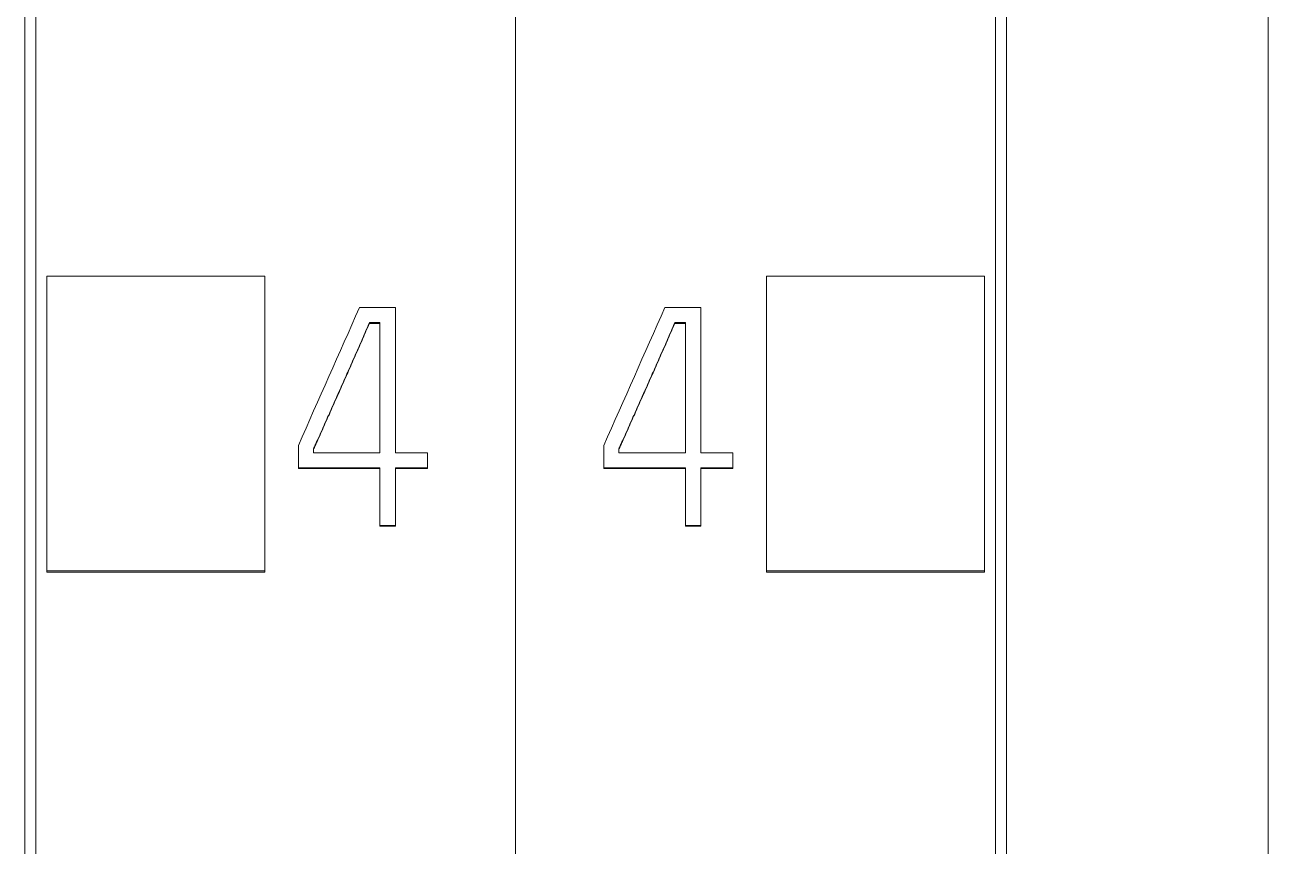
# Model space of a CAD drawing. Header units: millimetres. Extents: x 4137 to 6698, y 1400 to 3585.
# Drawn here: x 6177.35 to 6188.75, y 3276.03 to 3283.56 of the extents above; entities that cross this region are included whole.
import ezdxf

# ---------------------------------------------------------------- set-up
doc = ezdxf.new("R2010")
doc.units = ezdxf.units.MM
doc.layers.add('000-PI-Oprema', color=30, linetype='Continuous', lineweight=5)

msp = doc.modelspace()

# ---------------------------------------------------------------- linework, layer by layer
at = {"layer": '000-PI-Oprema', "color": 0, "linetype": 'ByBlock', "lineweight": 0}
for p, q in [((6181.848, 3360.472), (6181.848, 3247.054)), ((6181.848, 3360.472), (6181.848, 3247.054)), ((6177.448, 3249.376), (6177.448, 3358.191)), ((6186.248, 3358.191), (6186.248, 3249.376)), ((6177.548, 3278.552), (6177.548, 3281.254)), ((6177.548, 3281.254), (6179.548, 3281.254)), ((6179.548, 3278.552), (6179.548, 3281.254)), ((6184.148, 3278.552), (6184.148, 3281.254)), ((6186.148, 3281.254), (6184.148, 3281.254)), ((6186.148, 3278.552), (6186.148, 3281.254)), ((6180.416, 3280.966), (6180.746, 3280.966)), ((6180.746, 3280.966), (6180.746, 3279.635)), ((6183.216, 3280.966), (6183.546, 3280.966)), ((6183.546, 3280.966), (6183.546, 3279.635)), ((6180.507, 3280.828), (6180.507, 3280.821)), ((6180.604, 3280.828), (6180.507, 3280.828)), ((6180.507, 3280.821), (6180.604, 3280.821)), ((6180.604, 3279.635), (6180.604, 3280.828)), ((6183.307, 3280.828), (6183.307, 3280.821)), ((6183.404, 3280.828), (6183.307, 3280.828)), ((6183.307, 3280.821), (6183.404, 3280.821)), ((6183.404, 3279.635), (6183.404, 3280.828)), ((6179.856, 3279.497), (6179.856, 3279.702)), ((6179.994, 3279.671), (6179.994, 3279.635)), ((6182.656, 3279.497), (6182.656, 3279.702)), ((6182.794, 3279.671), (6182.794, 3279.635)), ((6179.994, 3279.635), (6180.604, 3279.635)), ((6180.746, 3279.635), (6181.04, 3279.635)), ((6181.04, 3279.635), (6181.04, 3279.497)), ((6182.794, 3279.635), (6183.404, 3279.635)), ((6183.546, 3279.635), (6183.84, 3279.635)), ((6183.84, 3279.635), (6183.84, 3279.497)), ((6179.856, 3279.497), (6179.856, 3279.491)), ((6180.604, 3279.497), (6179.856, 3279.497)), ((6179.856, 3279.491), (6180.604, 3279.491)), ((6180.604, 3278.967), (6180.604, 3279.497)), ((6180.746, 3279.497), (6180.746, 3278.967)), ((6181.04, 3279.497), (6180.746, 3279.497)), ((6180.746, 3279.491), (6181.04, 3279.491)), ((6181.04, 3279.497), (6181.04, 3279.491)), ((6182.656, 3279.497), (6182.656, 3279.491)), ((6183.404, 3279.497), (6182.656, 3279.497)), ((6182.656, 3279.491), (6183.404, 3279.491)), ((6183.404, 3278.967), (6183.404, 3279.497)), ((6183.546, 3279.497), (6183.546, 3278.967)), ((6183.84, 3279.497), (6183.546, 3279.497)), ((6183.546, 3279.491), (6183.84, 3279.491)), ((6183.84, 3279.497), (6183.84, 3279.491)), ((6180.746, 3278.967), (6180.604, 3278.967)), ((6180.604, 3278.967), (6180.604, 3278.961)), ((6180.604, 3278.961), (6180.746, 3278.961)), ((6180.746, 3278.967), (6180.746, 3278.961)), ((6183.404, 3278.967), (6183.404, 3278.961)), ((6183.546, 3278.967), (6183.404, 3278.967)), ((6183.404, 3278.961), (6183.546, 3278.961)), ((6183.546, 3278.967), (6183.546, 3278.961)), ((6177.548, 3278.541), (6177.548, 3278.552)), ((6177.548, 3278.552), (6179.548, 3278.552)), ((6177.548, 3278.541), (6179.548, 3278.541)), ((6179.548, 3278.541), (6179.548, 3278.552)), ((6184.148, 3278.541), (6184.148, 3278.552)), ((6186.148, 3278.552), (6184.148, 3278.552)), ((6186.148, 3278.541), (6184.148, 3278.541)), ((6186.148, 3278.541), (6186.148, 3278.552))]:
    msp.add_line(p, q, dxfattribs=at)
msp.add_ellipse((6190.246, 3240.075), major_axis=(446.41, 1009.074), ratio=0.023151, start_param=1.540505, end_param=1.541759, dxfattribs=at)
at = {"layer": '000-PI-Oprema', "color": 18, "linetype": 'ByBlock', "lineweight": 0, "true_color": 0x000000}
msp.add_ellipse((6192.913, 3240.6), major_axis=(443.484, 1002.434), ratio=0.022999, start_param=1.540694, end_param=1.541956, dxfattribs=at)
at = {"layer": '000-PI-Oprema', "color": 0, "linetype": 'ByBlock', "lineweight": 0}
for points, knots in [([(6177.348, 3249.091), (6177.348, 3252.431), (6177.348, 3260.396), (6177.348, 3273.036), (6177.348, 3288.522), (6177.348, 3302.817), (6177.348, 3317.026), (6177.348, 3331.593), (6177.348, 3345.763), (6177.348, 3355.333), (6177.348, 3358.377)], [0, 0, 0, 0, 0.091483, 0.21812, 0.346206, 0.515858, 0.610111, 0.736264, 0.916066, 1, 1, 1, 1]), ([(6186.348, 3358.377), (6186.348, 3355.333), (6186.348, 3345.763), (6186.348, 3331.593), (6186.348, 3317.026), (6186.348, 3302.817), (6186.348, 3288.522), (6186.348, 3273.036), (6186.348, 3260.396), (6186.348, 3252.431), (6186.348, 3249.091)], [0, 0, 0, 0, 0.083934, 0.263736, 0.389889, 0.484142, 0.653794, 0.78188, 0.908517, 1, 1, 1, 1]), ([(6188.748, 3355.311), (6188.748, 3353.288), (6188.748, 3344.739), (6188.748, 3331.593), (6188.748, 3317.026), (6188.748, 3302.817), (6188.748, 3288.522), (6188.748, 3273.036), (6188.748, 3260.278), (6188.748, 3251.396), (6188.748, 3247.139), (6188.748, 3246.341)], [0, 0, 0, 0, 0.055935, 0.236292, 0.362833, 0.457376, 0.627551, 0.756032, 0.883059, 0.978086, 1, 1, 1, 1]), ([(6180.507, 3280.828), (6180.497, 3280.803), (6180.486, 3280.779), (6180.465, 3280.731), (6180.455, 3280.707), (6180.423, 3280.634), (6180.402, 3280.586), (6180.359, 3280.49), (6180.338, 3280.441), (6180.295, 3280.345), (6180.274, 3280.297), (6180.231, 3280.201), (6180.209, 3280.153), (6180.166, 3280.056), (6180.145, 3280.008), (6180.102, 3279.912), (6180.081, 3279.864), (6180.049, 3279.791), (6180.038, 3279.767), (6180.021, 3279.731), (6180.016, 3279.719), (6180.005, 3279.695), (6180, 3279.683), (6179.994, 3279.671)], [0, 0, 0, 0, 0.0625, 0.0625, 0.125, 0.125, 0.25, 0.25, 0.375, 0.375, 0.5, 0.5, 0.625, 0.625, 0.75, 0.75, 0.875, 0.875, 0.9375, 0.9375, 0.96875, 0.96875, 1, 1, 1, 1]), ([(6179.994, 3279.665), (6180, 3279.677), (6180.005, 3279.689), (6180.016, 3279.713), (6180.021, 3279.725), (6180.038, 3279.761), (6180.049, 3279.785), (6180.081, 3279.857), (6180.102, 3279.906), (6180.145, 3280.002), (6180.166, 3280.05), (6180.209, 3280.146), (6180.231, 3280.194), (6180.274, 3280.291), (6180.295, 3280.339), (6180.338, 3280.435), (6180.359, 3280.484), (6180.402, 3280.58), (6180.423, 3280.628), (6180.455, 3280.701), (6180.465, 3280.725), (6180.486, 3280.773), (6180.497, 3280.797), (6180.507, 3280.821)], [0, 0, 0, 0, 0.03125, 0.03125, 0.0625, 0.0625, 0.125, 0.125, 0.25, 0.25, 0.375, 0.375, 0.5, 0.5, 0.625, 0.625, 0.75, 0.75, 0.875, 0.875, 0.9375, 0.9375, 1, 1, 1, 1]), ([(6183.307, 3280.828), (6183.297, 3280.803), (6183.286, 3280.779), (6183.265, 3280.731), (6183.255, 3280.707), (6183.223, 3280.634), (6183.202, 3280.586), (6183.159, 3280.49), (6183.138, 3280.441), (6183.095, 3280.345), (6183.074, 3280.297), (6183.031, 3280.201), (6183.009, 3280.153), (6182.966, 3280.056), (6182.945, 3280.008), (6182.902, 3279.912), (6182.881, 3279.864), (6182.849, 3279.791), (6182.838, 3279.767), (6182.821, 3279.731), (6182.816, 3279.719), (6182.805, 3279.695), (6182.8, 3279.683), (6182.794, 3279.671)], [0, 0, 0, 0, 0.0625, 0.0625, 0.125, 0.125, 0.25, 0.25, 0.375, 0.375, 0.5, 0.5, 0.625, 0.625, 0.75, 0.75, 0.875, 0.875, 0.9375, 0.9375, 0.96875, 0.96875, 1, 1, 1, 1]), ([(6182.794, 3279.665), (6182.8, 3279.677), (6182.805, 3279.689), (6182.816, 3279.713), (6182.821, 3279.725), (6182.838, 3279.761), (6182.849, 3279.785), (6182.881, 3279.857), (6182.902, 3279.906), (6182.945, 3280.002), (6182.966, 3280.05), (6183.009, 3280.146), (6183.031, 3280.194), (6183.074, 3280.291), (6183.095, 3280.339), (6183.138, 3280.435), (6183.159, 3280.484), (6183.202, 3280.58), (6183.223, 3280.628), (6183.255, 3280.701), (6183.265, 3280.725), (6183.286, 3280.773), (6183.297, 3280.797), (6183.307, 3280.821)], [0, 0, 0, 0, 0.03125, 0.03125, 0.0625, 0.0625, 0.125, 0.125, 0.25, 0.25, 0.375, 0.375, 0.5, 0.5, 0.625, 0.625, 0.75, 0.75, 0.875, 0.875, 0.9375, 0.9375, 1, 1, 1, 1])]:
    msp.add_open_spline(points, degree=3, knots=knots, dxfattribs=at)

doc.saveas('drawing.dxf')
